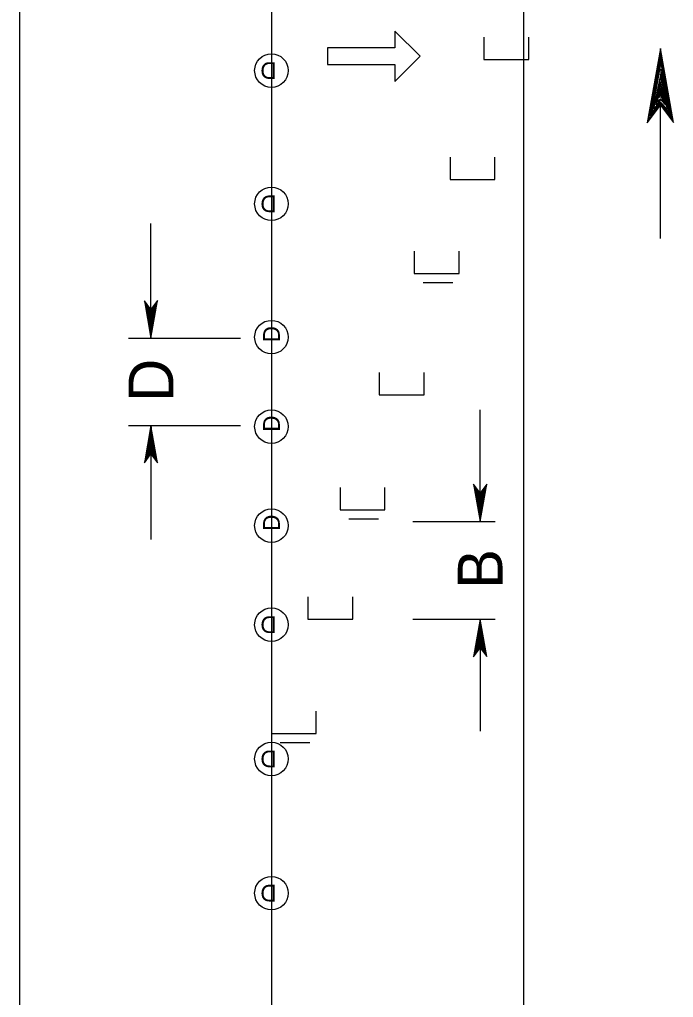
# Model space of a CAD drawing. Extents: x 499945 to 500993, y 499985 to 500645.
# Drawn here: x 500421.8 to 500480.2, y 500159.8 to 500247.2 of the extents above; entities that cross this region are included whole.
import ezdxf

# ---------------------------------------------------------------- set-up
doc = ezdxf.new("R2010")
doc.units = 0
for name, color, linetype in [('1', 7, 'Continuous'), ('24', 7, 'Continuous'), ('5', 7, 'Continuous'), ('56', 7, 'Continuous'), ('60', 7, 'Continuous')]:
    doc.layers.add(name, color=color, linetype=linetype)

msp = doc.modelspace()

# ---------------------------------------------------------------- linework, layer by layer
at = {"layer": '1'}
for p, q in [((500444.328, 500622.606), (500444.328, 500009.956)), ((500421.845, 500268.333), (500421.845, 500009.956)), ((500466.811, 500268.333), (500466.811, 500009.956))]:
    msp.add_line(p, q, dxfattribs=at)
at = {"layer": '24'}
msp.add_line((500479.052, 500227.602), (500479.052, 500239.53), dxfattribs=at)
for points in [[(500479.052, 500244.59), (500477.877, 500237.942), (500479.052, 500239.53), (500480.208, 500237.976), (500479.052, 500244.59), (500479.064, 500244.148), (500477.964, 500238.128), (500479.066, 500239.654), (500480.117, 500238.245), (500479.084, 500243.909), (500479.052, 500243.688), (500478.135, 500238.531), (500479.065, 500239.689), (500479.968, 500238.499), (500479.051, 500243.587), (500479.084, 500243.367), (500478.271, 500238.858), (500479.051, 500239.735), (500479.862, 500238.84), (500479.085, 500242.724), (500479.085, 500242.349), (500478.439, 500239.193), (500479.033, 500239.807), (500479.694, 500239.146), (500479.052, 500242.282), (500479.031, 500241.927), (500478.625, 500239.554), (500479.086, 500240.01), (500479.541, 500239.516), (500479.052, 500241.601), (500479.018, 500241.266), (500478.745, 500239.841), (500479.066, 500240.076), (500479.421, 500239.688), (500479.051, 500241.093), (500478.83, 500240.163), (500479.085, 500240.297), (500479.34, 500239.889), (500479.086, 500240.859), (500478.932, 500240.249), (500479.134, 500240.505), (500479.254, 500240.212), (500479.066, 500240.503), (500479.033, 500240.35)], [(500433.574, 500218.721), (500434.166, 500222.071), (500433.574, 500221.271), (500432.991, 500222.054), (500433.574, 500218.721), (500433.568, 500218.944), (500434.122, 500221.977), (500433.567, 500221.208), (500433.037, 500221.919), (500433.558, 500219.064), (500433.574, 500219.175), (500434.036, 500221.774), (500433.567, 500221.191), (500433.113, 500221.79), (500433.574, 500219.226), (500433.558, 500219.338), (500433.968, 500221.609), (500433.574, 500221.167), (500433.166, 500221.618), (500433.557, 500219.661), (500433.558, 500219.85), (500433.883, 500221.441), (500433.584, 500221.131), (500433.251, 500221.465), (500433.574, 500219.884), (500433.585, 500220.063), (500433.789, 500221.259), (500433.557, 500221.029), (500433.328, 500221.278), (500433.574, 500220.227), (500433.591, 500220.396), (500433.728, 500221.114), (500433.567, 500220.996), (500433.388, 500221.191), (500433.574, 500220.483), (500433.686, 500220.952), (500433.558, 500220.884), (500433.429, 500221.09), (500433.557, 500220.601), (500433.634, 500220.908), (500433.533, 500220.78), (500433.473, 500220.927), (500433.567, 500220.781), (500433.584, 500220.857)], [(500433.574, 500210.916), (500432.982, 500207.566), (500433.574, 500208.366), (500434.157, 500207.583), (500433.574, 500210.916), (500433.58, 500210.694), (500433.026, 500207.66), (500433.581, 500208.429), (500434.111, 500207.719), (500433.591, 500210.573), (500433.574, 500210.462), (500433.112, 500207.863), (500433.581, 500208.446), (500434.036, 500207.847), (500433.574, 500210.411), (500433.591, 500210.3), (500433.18, 500208.028), (500433.574, 500208.47), (500433.983, 500208.019), (500433.591, 500209.976), (500433.591, 500209.787), (500433.265, 500208.197), (500433.565, 500208.506), (500433.898, 500208.173), (500433.574, 500209.753), (500433.564, 500209.574), (500433.359, 500208.379), (500433.591, 500208.609), (500433.82, 500208.359), (500433.574, 500209.41), (500433.557, 500209.241), (500433.42, 500208.523), (500433.581, 500208.641), (500433.76, 500208.446), (500433.574, 500209.154), (500433.463, 500208.685), (500433.591, 500208.753), (500433.719, 500208.548), (500433.591, 500209.036), (500433.514, 500208.729), (500433.615, 500208.858), (500433.676, 500208.71), (500433.581, 500208.857), (500433.565, 500208.78)], [(500462.958, 500202.32), (500463.55, 500205.67), (500462.958, 500204.869), (500462.375, 500205.652), (500462.958, 500202.32), (500462.952, 500202.542), (500463.506, 500205.576), (500462.95, 500204.807), (500462.421, 500205.517), (500462.941, 500202.662), (500462.958, 500202.774), (500463.42, 500205.372), (500462.951, 500204.789), (500462.496, 500205.389), (500462.958, 500202.825), (500462.941, 500202.936), (500463.351, 500205.208), (500462.958, 500204.766), (500462.549, 500205.217), (500462.941, 500203.26), (500462.941, 500203.448), (500463.267, 500205.039), (500462.967, 500204.73), (500462.634, 500205.063), (500462.958, 500203.482), (500462.968, 500203.661), (500463.173, 500204.857), (500462.941, 500204.627), (500462.712, 500204.876), (500462.958, 500203.825), (500462.975, 500203.994), (500463.112, 500204.713), (500462.95, 500204.594), (500462.772, 500204.79), (500462.958, 500204.082), (500463.069, 500204.55), (500462.941, 500204.482), (500462.813, 500204.688), (500462.941, 500204.199), (500463.018, 500204.507), (500462.917, 500204.378), (500462.856, 500204.526), (500462.95, 500204.379), (500462.967, 500204.456)], [(500462.958, 500193.604), (500462.365, 500190.254), (500462.958, 500191.054), (500463.541, 500190.271), (500462.958, 500193.604), (500462.964, 500193.381), (500462.409, 500190.347), (500462.965, 500191.116), (500463.495, 500190.406), (500462.974, 500193.261), (500462.958, 500193.15), (500462.496, 500190.551), (500462.965, 500191.134), (500463.419, 500190.534), (500462.957, 500193.098), (500462.974, 500192.987), (500462.564, 500190.716), (500462.957, 500191.157), (500463.366, 500190.706), (500462.975, 500192.664), (500462.974, 500192.475), (500462.649, 500190.884), (500462.948, 500191.194), (500463.281, 500190.86), (500462.958, 500192.441), (500462.947, 500192.262), (500462.742, 500191.066), (500462.975, 500191.296), (500463.204, 500191.047), (500462.958, 500192.098), (500462.941, 500191.929), (500462.803, 500191.211), (500462.965, 500191.329), (500463.144, 500191.134), (500462.957, 500191.842), (500462.846, 500191.373), (500462.974, 500191.441), (500463.103, 500191.235), (500462.975, 500191.724), (500462.898, 500191.416), (500462.999, 500191.545), (500463.059, 500191.397), (500462.965, 500191.544), (500462.948, 500191.468)]]:
    msp.add_lwpolyline(points, dxfattribs=at)
at = {"layer": '5'}
for p, q in [((500433.574, 500218.721), (500433.574, 500228.956)), ((500431.576, 500218.721), (500441.568, 500218.721)), ((500462.958, 500202.32), (500462.958, 500212.312)), ((500431.576, 500210.916), (500441.568, 500210.916)), ((500433.574, 500210.916), (500433.574, 500200.71)), ((500456.962, 500202.32), (500464.299, 500202.32)), ((500456.962, 500193.604), (500464.299, 500193.604)), ((500462.958, 500193.604), (500462.958, 500183.611))]:
    msp.add_line(p, q, dxfattribs=at)
at = {"layer": '56'}
for p, q in [((500457.865, 500223.683), (500460.514, 500223.683)), ((500451.244, 500202.583), (500453.892, 500202.583)), ((500445.118, 500182.598), (500447.767, 500182.598))]:
    msp.add_line(p, q, dxfattribs=at)
for points in [[(500457.588, 500243.894), (500455.34, 500246.143), (500455.34, 500244.644), (500449.344, 500244.644), (500449.344, 500243.145), (500455.34, 500243.145), (500455.34, 500241.646), (500457.588, 500243.894)], [(500463.295, 500245.588), (500463.295, 500243.589), (500465.293, 500243.589), (500467.291, 500243.589), (500467.291, 500245.588)], [(500460.271, 500234.884), (500460.271, 500232.885), (500462.269, 500232.885), (500464.268, 500232.885), (500464.268, 500234.884)], [(500457.075, 500226.481), (500457.075, 500224.482), (500459.074, 500224.482), (500461.072, 500224.482), (500461.072, 500226.481)], [(500453.948, 500215.632), (500453.948, 500213.634), (500455.946, 500213.634), (500457.945, 500213.634), (500457.945, 500215.632)], [(500450.454, 500205.381), (500450.454, 500203.383), (500452.452, 500203.383), (500454.45, 500203.383), (500454.45, 500205.381)], [(500447.586, 500195.602), (500447.586, 500193.604), (500449.585, 500193.604), (500451.584, 500193.604), (500451.584, 500195.602)], [(500444.328, 500185.396), (500444.328, 500183.398), (500446.326, 500183.398), (500448.325, 500183.398), (500448.325, 500185.396)]]:
    msp.add_lwpolyline(points, dxfattribs=at)
for centre in [(500444.328, 500242.611), (500444.328, 500230.706), (500444.328, 500218.801), (500444.328, 500210.807), (500444.328, 500201.96), (500444.328, 500193.112), (500444.328, 500181.121), (500444.328, 500169.13)]:
    msp.add_circle(centre, 1.499, dxfattribs=at)
at = {"layer": '60'}
msp.add_lwpolyline([(500457.588, 500243.894), (500455.34, 500246.143), (500455.34, 500244.644), (500449.344, 500244.644), (500449.344, 500243.145), (500455.34, 500243.145), (500455.34, 500241.646)], close=True, dxfattribs=at)
for centre in [(500444.328, 500242.611), (500444.328, 500230.706), (500444.328, 500218.801), (500444.328, 500210.807), (500444.328, 500201.96), (500444.328, 500193.112), (500444.328, 500181.121), (500444.328, 500169.13)]:
    msp.add_circle(centre, 1.499, dxfattribs=at)

# ---------------------------------------------------------------- texts
at = {"layer": '5'}
for s, p in [('D', (500435.574, 500213.008)), ('B', (500464.958, 500196.302))]:
    msp.add_text(s, height=4, rotation=90, dxfattribs=at).set_placement(p)
at = {"layer": '56'}
for rotation, p in [(180, (500444.788, 500243.36)), (180, (500444.788, 500231.455)), (90, (500445.077, 500218.341)), (90, (500445.077, 500210.347)), (90, (500445.077, 500201.499)), (180, (500444.788, 500193.862)), (180, (500444.788, 500181.871)), (180, (500444.788, 500169.88))]:
    msp.add_text('D', height=1.499, rotation=rotation, dxfattribs=at).set_placement(p)

doc.saveas('drawing.dxf')
